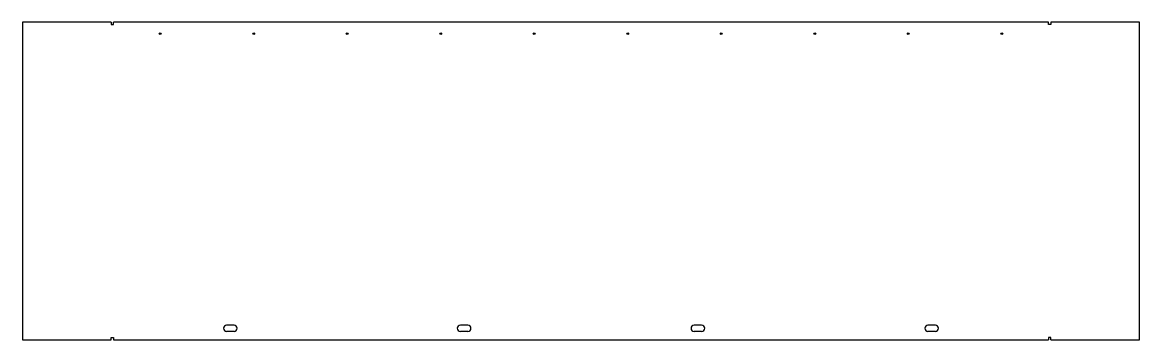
# Model space of a CAD drawing. Header units: inches. Extents: x -2422 to 31, y -682 to 16.
import ezdxf

# ---------------------------------------------------------------- set-up
doc = ezdxf.new("R2010")
doc.units = ezdxf.units.IN
doc.header["$MEASUREMENT"] = 0

msp = doc.modelspace()

# ---------------------------------------------------------------- linework, layer by layer
for p, q in [((-2422.3, 16.4), (-2422.3, -681.6)), ((-2227.3, 16.4), (-2422.3, 16.4)), ((-169.3, 16.4), (-2222.3, 16.4)), ((30.7, 16.4), (-164.3, 16.4)), ((30.7, -681.6), (30.7, 16.4)), ((-1957.4, -649.9), (-1973.9, -649.9)), ((-1444.2, -649.9), (-1460.7, -649.9)), ((-930.9, -649.9), (-947.4, -649.9)), ((-417.7, -649.9), (-434.2, -649.9)), ((-2422.3, -681.6), (-2227.3, -681.6)), ((-2222.3, -681.6), (-169.3, -681.6)), ((-1957.4, -663.4), (-1973.9, -663.4)), ((-1444.2, -663.4), (-1460.7, -663.4)), ((-930.9, -663.4), (-947.4, -663.4)), ((-417.7, -663.4), (-434.2, -663.4)), ((-164.3, -681.6), (30.7, -681.6))]:
    msp.add_line(p, q)
for points in [[(-2227.3, 16.4), (-2227.3, 11.4), (-2222.3, 11.4), (-2222.3, 16.4)], [(-164.3, 16.4), (-164.3, 11.4), (-169.3, 11.4), (-169.3, 16.4)], [(-2227.3, -681.6), (-2227.3, -676.6), (-2222.3, -676.6), (-2222.3, -681.6)], [(-164.3, -681.6), (-164.3, -676.6), (-169.3, -676.6), (-169.3, -681.6)]]:
    msp.add_lwpolyline(points)
for centre in [(-2119.7, -8.6), (-1914.4, -8.6), (-1709.1, -8.6), (-1503.8, -8.6), (-1298.5, -8.6), (-1093.2, -8.6), (-887.9, -8.6), (-682.6, -8.6), (-477.3, -8.6), (-272, -8.6)]:
    msp.add_circle(centre, 2)
for centre, start, end in [((-1973.9, -656.6), 90, 270), ((-1957.4, -656.6), 270, 90), ((-1460.7, -656.6), 90, 270), ((-1444.2, -656.6), 270, 90), ((-947.4, -656.6), 90, 270), ((-930.9, -656.6), 270, 90), ((-434.2, -656.6), 90, 270), ((-417.7, -656.6), 270, 90)]:
    msp.add_arc(centre, 6.75, start, end)

doc.saveas('drawing.dxf')
